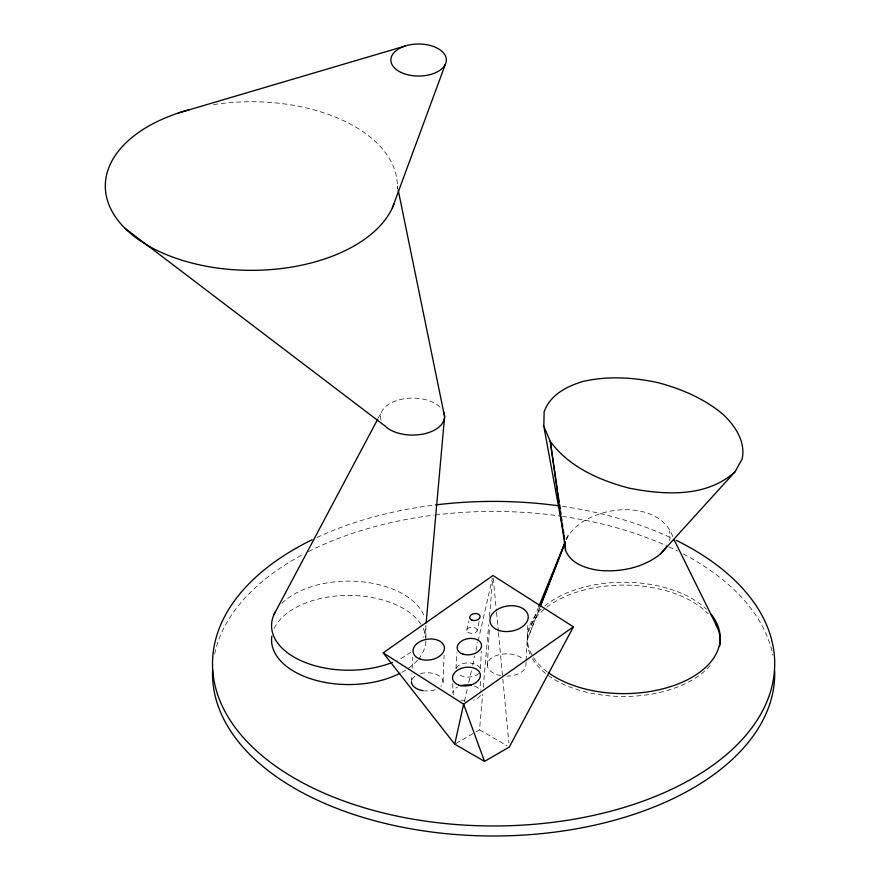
<?xml version="1.0" encoding="UTF-8"?>
<svg xmlns="http://www.w3.org/2000/svg" width="880" height="880" viewBox="0 0 880 880"><rect width="100%" height="100%" fill="white"/><g stroke="black" fill="none" stroke-linecap="round" stroke-linejoin="round"><path stroke-width="0.66" stroke-dasharray="4.4 3.3" d="M443.036 681.868L444.114 655.259M480.513 668.646L481.305 651.244M526.053 661.936L525.91 664.653A19.294 11.143 0 0 1 507.188 676.104M526.119 660.572L527.835 625.273M411.466 681.868L411.884 673.684M412.159 668.228L412.709 657.316M455.972 668.657L456.874 652.685M487.344 665.291L489.522 627.011M455.917 743.501L479.534 729.861L482.636 694.353M483.23 687.522L488.719 624.69M489.434 616.495L492.767 578.248M477.235 630.267A5.258 3.036 0 0 0 469.337 627.638A5.258 3.036 0 0 0 469.337 632.896A5.258 3.036 0 0 0 477.235 630.267L479.072 621.632M464.453 701.349L467.489 687.962M468.71 682.605L471.438 670.56M472.659 665.203L474.782 655.831M475.992 650.474L477.818 642.444M478.126 641.113L492.404 578.193M466.708 630.267L468.842 620.983M527.296 636.856L527.296 639.727L539.737 607.728M527.296 639.727L540.144 606.76M566.324 539.583C582.637 504.889 660.033 495.517 673.299 538.131M566.489 539.044L568.293 534.512L566.742 538.296M669.174 540.87L670.076 538.593L669.68 530.794M531.069 625.35L538.307 607.684M378.422 417.868L381.634 411.807M479.534 729.861L506.924 745.668M397.375 186.032L397.925 188.716M493.262 578.237L496.364 610.907M496.496 612.271L498.311 631.334M498.443 632.687L502.711 677.622M502.832 678.975L508.915 742.962M480.546 681.395L480.876 689.326M452.727 683.573L453.002 692.67M425.898 637.384L425.898 625.669A77.165 44.55 0 0 1 423.269 637.197M214.632 653.862A281.094 162.283 0 0 1 303.842 553.993M308.517 551.584A281.094 162.283 0 0 1 434.027 515.119M435.358 514.954A281.094 162.283 0 0 1 561.132 516.186M562.441 516.373A281.094 162.283 0 0 1 667.832 546.359M669.064 546.931A281.094 162.283 0 0 1 677.523 550.99M683.375 553.993A281.094 162.283 0 0 1 772.86 655.182M316.932 537.471A281.094 162.283 0 0 1 434.027 505.098M562.441 506.352A281.094 162.283 0 0 1 671.517 538.043M410.96 652.003A77.165 44.55 0 0 1 397.54 660.176M281.897 603.394A77.165 44.55 0 0 1 362.12 581.79A77.165 44.55 0 0 1 424.721 617.925M381.161 420.2A32.021 18.491 0 0 1 401.28 399.289A32.021 18.491 0 0 1 440.308 407.352M213.543 104.599A146.036 84.315 0 0 1 397.298 188.617M710.072 665.643A96.459 55.693 0 0 1 617.331 696.366A96.459 55.693 0 0 1 532.477 658.823M530.101 654.17A96.459 55.693 0 0 1 545.787 607.992M546.799 607.2A96.459 55.693 0 0 1 708.191 613.877M425.865 641.278A77.165 44.55 0 0 1 418.374 659.175M417.472 660.231A77.165 44.55 0 0 1 406.736 669.372M405.603 670.098A77.165 44.55 0 0 1 401.071 672.727M274.186 628.452A77.165 44.55 0 0 1 346.72 595.452A77.165 44.55 0 0 1 422.125 626.23M423.269 628.452A77.165 44.55 0 0 1 425.898 639.991M547.184 671.814A96.459 55.693 0 0 1 532.477 655.952M531.817 654.797A96.459 55.693 0 0 1 541.145 609.158M544.808 605.913A96.459 55.693 0 0 1 706.398 609.224M500.962 675.62A19.294 11.143 0 0 1 491.37 658.152A19.294 11.143 0 0 1 523.05 659.131M478.808 673.53A12.276 7.084 0 0 1 457.534 673.53M456.313 668.151A12.276 7.084 0 0 1 468.171 662.904A12.276 7.084 0 0 1 480.029 668.151M480.425 695.376A14.036 8.096 0 0 1 473.561 700.15M465.267 701.019A14.036 8.096 0 0 1 460.603 700.183M453.343 694.782A14.036 8.096 0 0 1 457.49 687.038M474.496 686.125A14.036 8.096 0 0 1 480.7 691.185M420.574 673.607A15.785 9.108 0 0 1 438.889 675.708A15.785 9.108 0 0 1 440.924 686.422M435.138 689.755A15.785 9.108 0 0 1 424.501 690.833M412.005 679.503A15.785 9.108 0 0 1 416.086 675.422"/><path stroke-width="1.32" d="M543.818 426.283L544.137 411.818C550.088 394.768 566.962 386.188 583.242 381.381C607.739 375.837 633.05 377.289 657.459 382.536C681.296 388.74 704.341 398.607 723.305 414.601C735.251 426.074 745.679 441.463 742.203 458.81L735.13 471.669L660.374 554.048C643.28 567.831 620.356 572.374 598.851 570.372C585.871 568.403 570.702 563.64 565.532 550.242L550.264 441.353L543.818 426.283L564.63 539.748M426.14 622.93L444.598 416.592L398.189 190.058M454.729 744.183L463.617 704.176L573.408 626.824L493.009 575.52L383.218 652.861L454.729 744.183L484.495 761.365L509.3 747.043L573.408 626.824M392.392 207.856L445.423 64.163A27.742 16.016 0 0 0 411.444 44.55A27.742 16.016 0 0 0 399.003 71.346A27.742 16.016 0 0 0 445.423 64.163M540.243 606.441L565.125 542.443L565.532 550.242M540.639 605.495L565.334 542.113M538.824 606.419L565.191 542.08M274.186 614.141L377.773 419.078M660.374 554.048L666.908 546.535M735.13 471.669C706.761 497.75 664.125 495.099 628.892 488.092C599.159 480.194 568.898 466.917 550.264 441.353L557.392 489.874M178.321 113.025L404.745 46.145M383.218 652.861L463.617 704.176L484.495 761.365M124.861 228.195L384.835 425.832A32.021 18.491 0 0 0 424.82 433.675A32.021 18.491 0 0 0 443.509 411.807M673.904 539.363L717.376 627.418M557.799 492.569L559.185 502.007M559.581 504.702L560.175 508.75M560.571 511.445L560.967 514.14M561.561 518.188L561.957 520.883M562.353 523.578L562.749 526.273M563.343 530.31L563.739 533.005M564.135 535.7L564.531 538.406M774.664 671.088A281.094 162.283 0 0 1 492.47 836A281.094 162.283 0 0 1 212.608 669.768M676.335 540.375A281.094 162.283 0 0 1 697.092 775.654A281.094 162.283 0 0 1 289.047 774.994A281.094 162.283 0 0 1 312.081 539.781M435.358 504.933A281.094 162.283 0 0 1 559.812 505.967M392.546 662.343A77.165 44.55 0 0 1 302.621 661.397A77.165 44.55 0 0 1 275.33 611.908M393.976 204.094A146.036 84.315 0 0 1 160.072 251.856A146.036 84.315 0 0 1 189.585 109.637M720.181 641.861A96.459 55.693 0 0 1 719.807 645.821M715.671 623.92A96.459 55.693 0 0 1 720.203 640.552M399.916 673.332A77.165 44.55 0 0 1 314.028 679.789A77.165 44.55 0 0 1 271.854 636.119M711.051 614.251A96.459 55.693 0 0 1 674.652 685.234A96.459 55.693 0 0 1 548.306 672.639M460.482 685.817A14.036 8.096 0 0 1 471.174 685.245M423.159 690.668A15.785 9.108 0 0 1 411.466 681.868M458.535 684.959A14.036 9.262 -8.9 0 0 480.326 676.115A14.036 9.262 -8.9 0 0 460.427 668.701A14.036 9.262 -8.9 0 0 458.535 684.959M472.098 620.224A5.258 3.476 -8.9 0 0 480.117 616.704A5.258 3.476 -8.9 0 0 472.472 614.13A5.258 3.476 -8.9 0 0 472.098 620.224M420.343 659.153A15.785 10.417 -8.9 0 0 444.389 648.604A15.785 10.417 -8.9 0 0 421.432 640.893A15.785 10.417 -8.9 0 0 420.343 659.153M499.301 630.531A19.294 12.738 -8.9 0 0 528.231 617.122A19.294 12.738 -8.9 0 0 499.686 608.289A19.294 12.738 -8.9 0 0 499.301 630.531M462.847 654.093A12.276 8.107 -8.9 0 0 481.547 645.887A12.276 8.107 -8.9 0 0 463.694 639.892A12.276 8.107 -8.9 0 0 462.847 654.093"/></g></svg>
